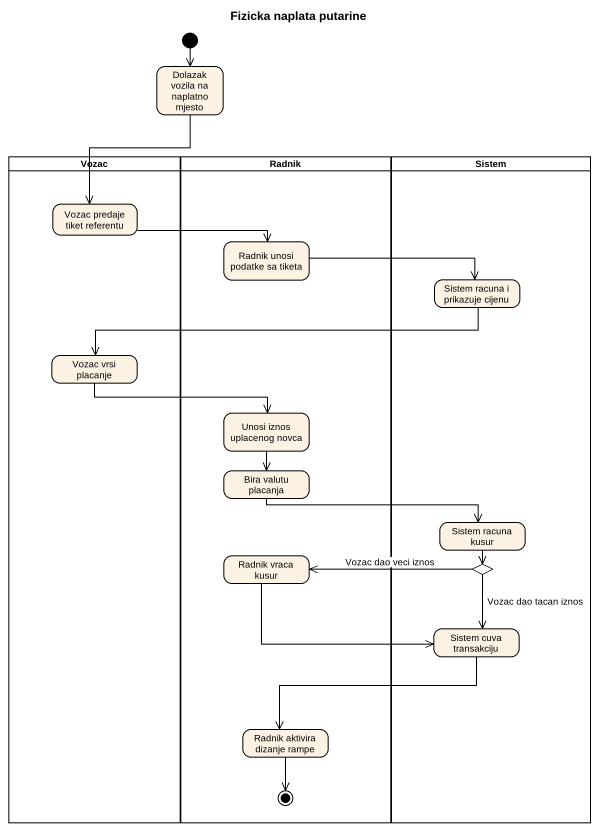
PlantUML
@startuml
title Fizicka naplata putarine
hide empty description
state "Dolazak vozila na naplatno mjesto" as Dolazak_vozila_na_naplatno
state Vozac <<partition>> {
  state "Vozac predaje tiket referentu" as Vozac_predaje_tiket
  state "Vozac vrsi placanje" as Vozac_vrsi_placanje
}
state Radnik <<partition>> {
  state "Radnik unosi podatke sa tiketa" as Radnik_unosi_podatke_sa
  state "Unosi iznos uplacenog novca" as Unosi_iznos_uplacenog_novca
  state "Bira valutu placanja" as Bira_valutu_placanja
  state "Radnik vraca kusur" as Radnik_vraca_kusur
  state "Radnik aktivira dizanje rampe" as Radnik_aktivira_dizanje
  Radnik_aktivira_dizanje --> [*]
}
state Sistem <<partition>> {
  state "Sistem racuna i prikazuje cijenu" as Sistem_racuna_i_prikazuje
  state "Sistem racuna kusur" as Sistem_racuna_kusur
  state choice1 <<choice>>
  state "Sistem cuva transakciju" as Sistem_cuva_transakciju
}
[*] --> Dolazak_vozila_na_naplatno
Dolazak_vozila_na_naplatno --> Vozac_predaje_tiket
Vozac_predaje_tiket -right-> Radnik_unosi_podatke_sa
Radnik_unosi_podatke_sa -right-> Sistem_racuna_i_prikazuje
Sistem_racuna_i_prikazuje -left-> Vozac_vrsi_placanje
Vozac_vrsi_placanje -right-> Unosi_iznos_uplacenog_novca
Unosi_iznos_uplacenog_novca --> Bira_valutu_placanja
Bira_valutu_placanja -right-> Sistem_racuna_kusur
Radnik_vraca_kusur -right-> Sistem_cuva_transakciju
Sistem_racuna_kusur --> choice1
choice1 -left-> Radnik_vraca_kusur : Vozac dao veci iznos
choice1 --> Sistem_cuva_transakciju : Vozac dao tacan iznos
Sistem_cuva_transakciju -left-> Radnik_aktivira_dizanje
@enduml
